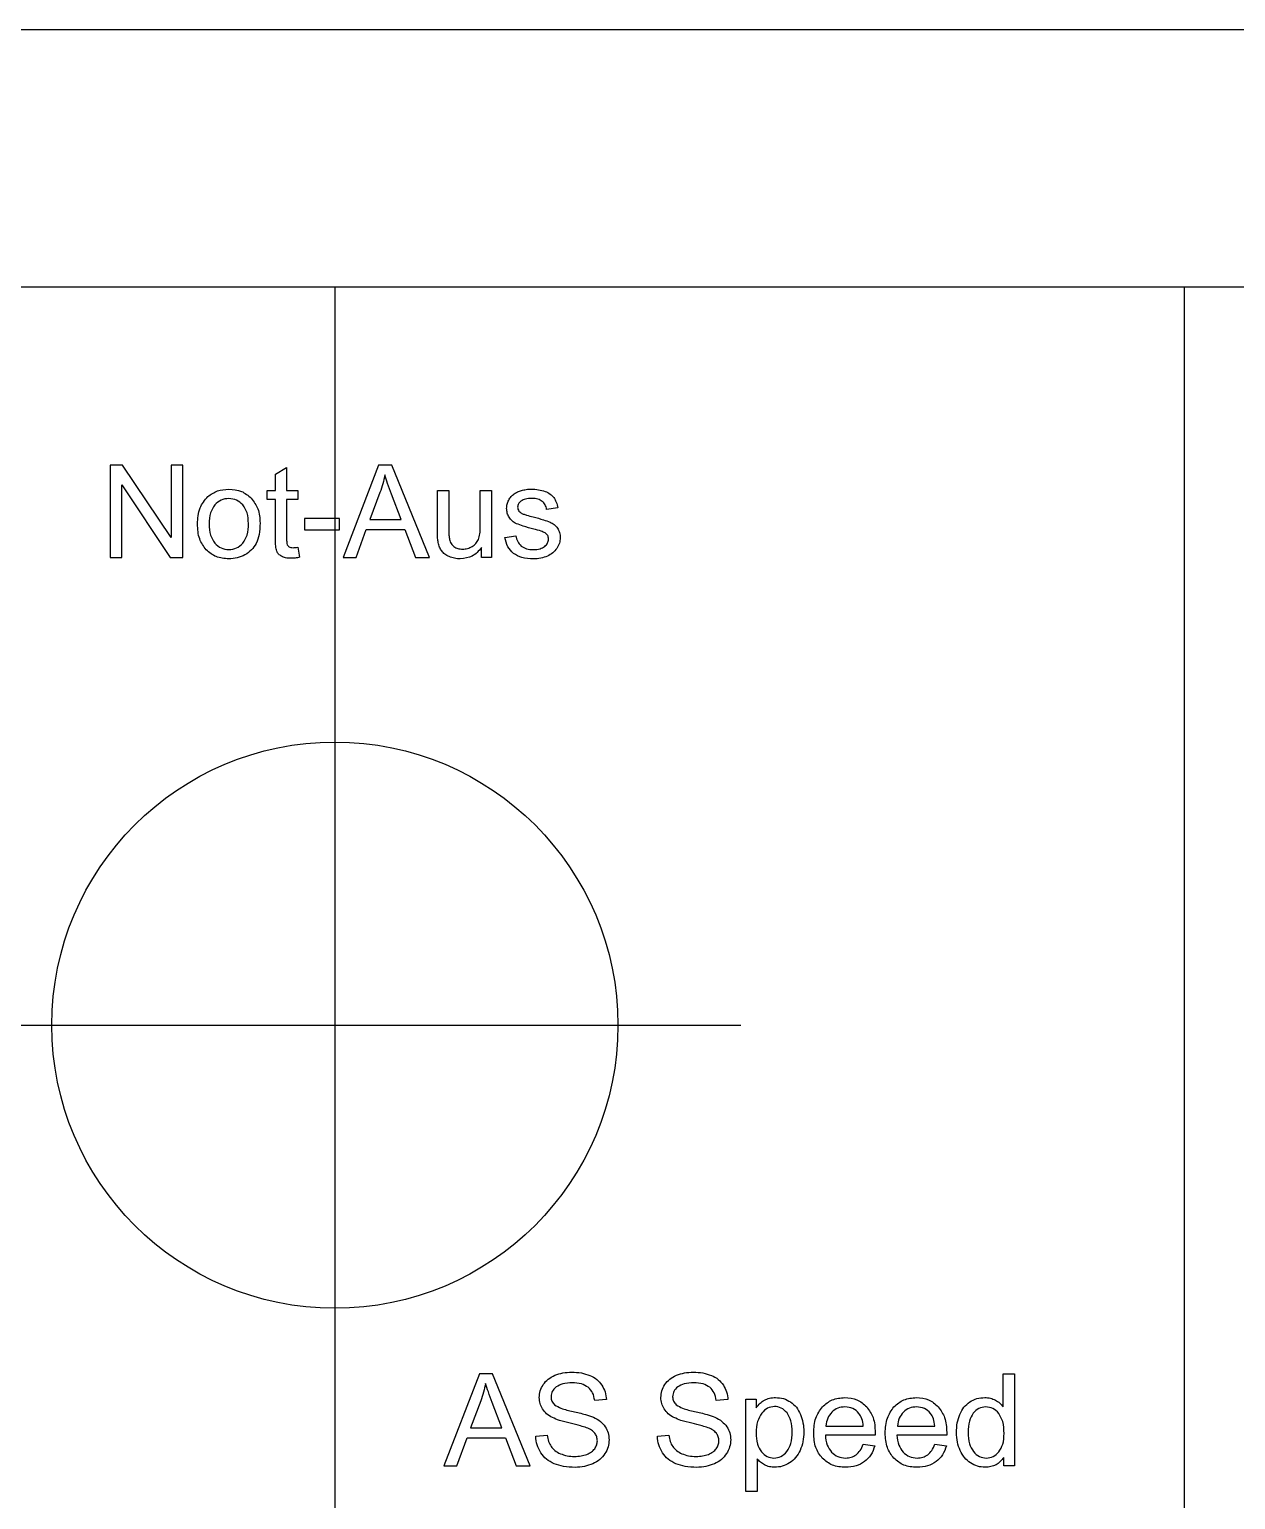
# Model space of a CAD drawing. Header units: millimetres. Extents: x 39 to 249, y 35 to 175.
# Drawn here: x 79.3 to 126.2, y 117.4 to 174.5 of the extents above; entities that cross this region are included whole.
import ezdxf

# ---------------------------------------------------------------- set-up
doc = ezdxf.new("R2010")
doc.units = ezdxf.units.MM
doc.layers.get('0').update_dxf_attribs({"linetype": 'CONTINUOUS'})

msp = doc.modelspace()

# ---------------------------------------------------------------- linework, layer by layer
for p, q in [((39.219, 174.54), (249.219, 174.54)), ((49.219, 164.54), (239.219, 164.54)), ((91.219, 164.54), (91.219, 46)), ((124.219, 164.54), (124.219, 109.54)), ((88.907, 157.262), (89.345, 157.526)), ((88.907, 156.62), (88.907, 157.262)), ((89.345, 157.526), (89.345, 156.62)), ((88.585, 156.279), (88.585, 156.62)), ((88.585, 156.62), (88.907, 156.62)), ((89.345, 156.62), (89.786, 156.62)), ((89.786, 156.62), (89.786, 156.279)), ((92.97, 156.547), (92.577, 155.497)), ((95.206, 155.014), (95.206, 156.62)), ((95.206, 156.62), (95.646, 156.62)), ((95.646, 156.62), (95.646, 155.182)), ((96.869, 155.231), (96.869, 156.62)), ((96.869, 156.62), (97.308, 156.62)), ((97.308, 156.62), (97.308, 154.028)), ((88.907, 156.279), (88.585, 156.279)), ((88.907, 154.787), (88.907, 156.279)), ((89.786, 156.279), (89.345, 156.279)), ((89.345, 156.279), (89.345, 154.762)), ((93.79, 155.497), (93.417, 156.488)), ((99.877, 155.951), (99.447, 155.893)), ((92.577, 155.497), (93.79, 155.497)), ((97.821, 154.801), (98.256, 154.87)), ((89.786, 154.421), (89.85, 154.032)), ((96.915, 154.028), (96.915, 154.408)), ((97.308, 154.028), (96.915, 154.028)), ((49.219, 135.853), (107, 135.853)), ((117.185, 121.029), (117.185, 122.314)), ((117.185, 122.314), (117.622, 122.314)), ((117.622, 122.314), (117.622, 118.734)), ((96.885, 121.254), (96.492, 120.204)), ((97.705, 120.204), (97.332, 121.195)), ((101.768, 121.305), (101.314, 121.271)), ((106.492, 121.305), (106.038, 121.271)), ((107.19, 117.741), (107.19, 121.327)), ((107.19, 121.327), (107.59, 121.327)), ((107.59, 121.327), (107.59, 120.99)), ((96.492, 120.204), (97.705, 120.204)), ((110.303, 120.28), (111.751, 120.28)), ((113.084, 120.28), (114.531, 120.28)), ((99.026, 119.884), (99.473, 119.923)), ((103.75, 119.884), (104.197, 119.923)), ((112.212, 119.919), (110.278, 119.919)), ((111.746, 119.569), (112.2, 119.513)), ((114.993, 119.919), (113.059, 119.919)), ((114.526, 119.569), (114.981, 119.513)), ((107.629, 119.003), (107.629, 117.741)), ((117.214, 118.734), (117.214, 119.062)), ((117.622, 118.734), (117.214, 118.734)), ((107.629, 117.741), (107.19, 117.741))]:
    msp.add_line(p, q)
for points in [[(82.487, 157.607), (82.487, 154.028), (82.941, 154.028), (82.941, 156.84), (84.821, 154.028), (85.306, 154.028), (85.306, 157.607), (84.852, 157.607), (84.852, 154.797), (82.972, 157.607)], [(92.919, 157.607), (91.544, 154.028), (92.047, 154.028), (92.44, 155.112), (93.937, 155.112), (94.354, 154.028), (94.894, 154.028), (93.429, 157.607)], [(90.045, 155.544), (90.045, 155.102), (91.395, 155.102), (91.395, 155.544)], [(96.834, 122.314), (95.459, 118.734), (95.962, 118.734), (96.355, 119.818), (97.852, 119.818), (98.269, 118.734), (98.809, 118.734), (97.344, 122.314)]]:
    msp.add_lwpolyline(points, close=True)
msp.add_circle((91.219, 135.853), 11)
for points, knots in [([(93.163, 157.231), (93.138, 157.116), (93.087, 156.884), (93.009, 156.66), (92.97, 156.547)], [0, 0, 0, 0, 0.03527753, 0.07108207, 0.07108207, 0.07108207, 0.07108207]), ([(93.417, 156.488), (93.366, 156.625), (93.274, 156.87), (93.197, 157.12), (93.163, 157.231)], [0, 0, 0, 0, 0.04375042, 0.07845726, 0.07845726, 0.07845726, 0.07845726]), ([(86.283, 156.391), (86.402, 156.475), (86.647, 156.647), (86.946, 156.668), (87.098, 156.679)], [0, 0, 0, 0, 0.04294117, 0.08795467, 0.08795467, 0.08795467, 0.08795467]), ([(87.098, 156.679), (87.267, 156.666), (87.596, 156.641), (87.849, 156.431), (87.972, 156.329)], [0, 0, 0, 0, 0.04936715, 0.09624224, 0.09624224, 0.09624224, 0.09624224]), ([(98.19, 156.498), (98.229, 156.523), (98.317, 156.578), (98.415, 156.609), (98.469, 156.626)], [0, 0, 0, 0, 0.01398658, 0.03086371, 0.03086371, 0.03086371, 0.03086371]), ([(98.469, 156.626), (98.53, 156.642), (98.655, 156.673), (98.783, 156.677), (98.849, 156.679)], [0, 0, 0, 0, 0.01875881, 0.03842544, 0.03842544, 0.03842544, 0.03842544]), ([(98.849, 156.679), (98.945, 156.676), (99.128, 156.671), (99.302, 156.617), (99.385, 156.591)], [0, 0, 0, 0, 0.02874012, 0.05452964, 0.05452964, 0.05452964, 0.05452964]), ([(99.385, 156.591), (99.455, 156.561), (99.586, 156.506), (99.681, 156.401), (99.725, 156.353)], [0, 0, 0, 0, 0.02256176, 0.04198691, 0.04198691, 0.04198691, 0.04198691]), ([(85.883, 155.324), (85.893, 155.542), (85.911, 155.944), (86.166, 156.251), (86.283, 156.391)], [0, 0, 0, 0, 0.0634773, 0.1167532, 0.1167532, 0.1167532, 0.1167532]), ([(86.552, 156.069), (86.488, 155.968), (86.346, 155.742), (86.338, 155.473), (86.334, 155.324)], [0, 0, 0, 0, 0.03497362, 0.07882941, 0.07882941, 0.07882941, 0.07882941]), ([(87.098, 156.315), (86.993, 156.305), (86.783, 156.284), (86.629, 156.14), (86.552, 156.069)], [0, 0, 0, 0, 0.0307751, 0.06150028, 0.06150028, 0.06150028, 0.06150028]), ([(87.642, 156.067), (87.565, 156.14), (87.411, 156.283), (87.202, 156.305), (87.098, 156.315)], [0, 0, 0, 0, 0.03075606, 0.06120853, 0.06120853, 0.06120853, 0.06120853]), ([(87.86, 155.339), (87.855, 155.484), (87.847, 155.747), (87.705, 155.968), (87.642, 156.067)], [0, 0, 0, 0, 0.04261839, 0.07733846, 0.07733846, 0.07733846, 0.07733846]), ([(87.972, 156.329), (88.071, 156.195), (88.283, 155.908), (88.302, 155.551), (88.312, 155.361)], [0, 0, 0, 0, 0.0488686, 0.1046023, 0.1046023, 0.1046023, 0.1046023]), ([(97.894, 155.932), (97.898, 155.988), (97.904, 156.1), (97.951, 156.202), (97.974, 156.253)], [0, 0, 0, 0, 0.01681056, 0.03333097, 0.03333097, 0.03333097, 0.03333097]), ([(97.974, 156.253), (98.003, 156.3), (98.06, 156.394), (98.147, 156.464), (98.19, 156.498)], [0, 0, 0, 0, 0.01644832, 0.0329143, 0.0329143, 0.0329143, 0.0329143]), ([(98.449, 156.217), (98.411, 156.184), (98.34, 156.121), (98.326, 156.027), (98.319, 155.983)], [0, 0, 0, 0, 0.01456747, 0.02755018, 0.02755018, 0.02755018, 0.02755018]), ([(98.319, 155.983), (98.321, 155.955), (98.326, 155.899), (98.357, 155.853), (98.373, 155.829)], [0, 0, 0, 0, 0.00822798, 0.01653347, 0.01653347, 0.01653347, 0.01653347]), ([(98.881, 156.318), (98.792, 156.317), (98.64, 156.316), (98.505, 156.247), (98.449, 156.217)], [0, 0, 0, 0, 0.02606037, 0.04489424, 0.04489424, 0.04489424, 0.04489424]), ([(99.277, 156.205), (99.222, 156.238), (99.101, 156.31), (98.958, 156.315), (98.881, 156.318)], [0, 0, 0, 0, 0.018916, 0.0418243, 0.0418243, 0.0418243, 0.0418243]), ([(99.447, 155.893), (99.433, 155.955), (99.407, 156.076), (99.32, 156.163), (99.277, 156.205)], [0, 0, 0, 0, 0.01871365, 0.03623831, 0.03623831, 0.03623831, 0.03623831]), ([(99.725, 156.353), (99.76, 156.296), (99.834, 156.171), (99.862, 156.029), (99.877, 155.951)], [0, 0, 0, 0, 0.01984912, 0.04320943, 0.04320943, 0.04320943, 0.04320943]), ([(97.991, 155.584), (97.963, 155.638), (97.906, 155.747), (97.898, 155.87), (97.894, 155.932)], [0, 0, 0, 0, 0.01808068, 0.0364585, 0.0364585, 0.0364585, 0.0364585]), ([(98.274, 155.337), (98.216, 155.369), (98.103, 155.431), (98.028, 155.534), (97.991, 155.584)], [0, 0, 0, 0, 0.01955384, 0.03795824, 0.03795824, 0.03795824, 0.03795824]), ([(98.373, 155.829), (98.395, 155.806), (98.443, 155.756), (98.507, 155.727), (98.541, 155.712)], [0, 0, 0, 0, 0.00945651, 0.02070504, 0.02070504, 0.02070504, 0.02070504]), ([(98.541, 155.712), (98.585, 155.698), (98.713, 155.658), (98.843, 155.623), (98.929, 155.6)], [0, 0, 0, 0, 0.01361029, 0.0404139, 0.0404139, 0.0404139, 0.0404139]), ([(98.929, 155.6), (99.062, 155.565), (99.282, 155.506), (99.496, 155.427), (99.58, 155.396)], [0, 0, 0, 0, 0.04116877, 0.06821488, 0.06821488, 0.06821488, 0.06821488]), ([(99.58, 155.396), (99.638, 155.367), (99.751, 155.311), (99.83, 155.213), (99.869, 155.165)], [0, 0, 0, 0, 0.0191139, 0.03737989, 0.03737989, 0.03737989, 0.03737989]), ([(86.218, 154.318), (86.121, 154.455), (85.907, 154.755), (85.891, 155.124), (85.883, 155.324)], [0, 0, 0, 0, 0.0494859, 0.1080735, 0.1080735, 0.1080735, 0.1080735]), ([(86.334, 155.324), (86.338, 155.174), (86.346, 154.905), (86.488, 154.679), (86.552, 154.578)], [0, 0, 0, 0, 0.04388607, 0.07894073, 0.07894073, 0.07894073, 0.07894073]), ([(87.643, 154.579), (87.706, 154.681), (87.849, 154.913), (87.856, 155.186), (87.86, 155.339)], [0, 0, 0, 0, 0.03540639, 0.08023138, 0.08023138, 0.08023138, 0.08023138]), ([(88.312, 155.361), (88.309, 155.21), (88.304, 154.938), (88.205, 154.685), (88.162, 154.573)], [0, 0, 0, 0, 0.04486555, 0.08070761, 0.08070761, 0.08070761, 0.08070761]), ([(95.233, 154.604), (95.225, 154.659), (95.206, 154.795), (95.206, 154.933), (95.206, 155.014)], [0, 0, 0, 0, 0.01684449, 0.04114576, 0.04114576, 0.04114576, 0.04114576]), ([(95.646, 155.182), (95.645, 155.086), (95.645, 154.931), (95.665, 154.777), (95.673, 154.718)], [0, 0, 0, 0, 0.02881642, 0.04650956, 0.04650956, 0.04650956, 0.04650956]), ([(96.797, 154.725), (96.818, 154.795), (96.866, 154.96), (96.868, 155.133), (96.869, 155.231)], [0, 0, 0, 0, 0.02206423, 0.05138592, 0.05138592, 0.05138592, 0.05138592]), ([(98.159, 154.179), (98.078, 154.261), (97.906, 154.436), (97.851, 154.675), (97.821, 154.801)], [0, 0, 0, 0, 0.03391212, 0.0720799, 0.0720799, 0.0720799, 0.0720799]), ([(98.256, 154.87), (98.272, 154.789), (98.302, 154.636), (98.409, 154.523), (98.46, 154.469)], [0, 0, 0, 0, 0.02408889, 0.04574599, 0.04574599, 0.04574599, 0.04574599]), ([(98.944, 155.126), (98.807, 155.161), (98.579, 155.218), (98.36, 155.303), (98.274, 155.337)], [0, 0, 0, 0, 0.04247768, 0.07032714, 0.07032714, 0.07032714, 0.07032714]), ([(99.393, 154.977), (99.341, 155.001), (99.197, 155.065), (99.043, 155.103), (98.944, 155.126)], [0, 0, 0, 0, 0.01709475, 0.04741079, 0.04741079, 0.04741079, 0.04741079]), ([(99.523, 154.743), (99.517, 154.79), (99.506, 154.886), (99.431, 154.946), (99.393, 154.977)], [0, 0, 0, 0, 0.01369325, 0.02772297, 0.02772297, 0.02772297, 0.02772297]), ([(99.869, 155.165), (99.9, 155.11), (99.965, 154.993), (99.971, 154.86), (99.974, 154.789)], [0, 0, 0, 0, 0.01870556, 0.03950171, 0.03950171, 0.03950171, 0.03950171]), ([(87.098, 153.969), (86.928, 153.981), (86.597, 154.006), (86.342, 154.216), (86.218, 154.318)], [0, 0, 0, 0, 0.04999265, 0.09679118, 0.09679118, 0.09679118, 0.09679118]), ([(86.552, 154.578), (86.629, 154.506), (86.783, 154.361), (86.993, 154.341), (87.098, 154.33)], [0, 0, 0, 0, 0.03078038, 0.0615616, 0.0615616, 0.0615616, 0.0615616]), ([(87.098, 154.33), (87.203, 154.341), (87.413, 154.362), (87.566, 154.507), (87.643, 154.579)], [0, 0, 0, 0, 0.03060808, 0.06139528, 0.06139528, 0.06139528, 0.06139528]), ([(88.162, 154.573), (88.106, 154.483), (87.994, 154.302), (87.814, 154.186), (87.725, 154.128)], [0, 0, 0, 0, 0.03145, 0.06310909, 0.06310909, 0.06310909, 0.06310909]), ([(88.961, 154.268), (88.946, 154.332), (88.904, 154.502), (88.906, 154.677), (88.907, 154.787)], [0, 0, 0, 0, 0.01955396, 0.05232684, 0.05232684, 0.05232684, 0.05232684]), ([(89.147, 154.069), (89.106, 154.096), (89.028, 154.147), (88.983, 154.229), (88.961, 154.268)], [0, 0, 0, 0, 0.01424203, 0.02757319, 0.02757319, 0.02757319, 0.02757319]), ([(89.345, 154.762), (89.344, 154.711), (89.343, 154.629), (89.361, 154.55), (89.368, 154.521)], [0, 0, 0, 0, 0.01545278, 0.02435246, 0.02435246, 0.02435246, 0.02435246]), ([(89.368, 154.521), (89.377, 154.504), (89.395, 154.469), (89.427, 154.447), (89.443, 154.435)], [0, 0, 0, 0, 0.00570638, 0.01155971, 0.01155971, 0.01155971, 0.01155971]), ([(89.443, 154.435), (89.464, 154.426), (89.512, 154.405), (89.564, 154.404), (89.594, 154.404)], [0, 0, 0, 0, 0.00680788, 0.01548073, 0.01548073, 0.01548073, 0.01548073]), ([(89.594, 154.404), (89.622, 154.405), (89.686, 154.407), (89.75, 154.416), (89.786, 154.421)], [0, 0, 0, 0, 0.00849464, 0.01937363, 0.01937363, 0.01937363, 0.01937363]), ([(95.369, 154.278), (95.339, 154.326), (95.276, 154.427), (95.248, 154.543), (95.233, 154.604)], [0, 0, 0, 0, 0.01692518, 0.03550119, 0.03550119, 0.03550119, 0.03550119]), ([(95.664, 154.057), (95.603, 154.086), (95.49, 154.141), (95.407, 154.234), (95.369, 154.278)], [0, 0, 0, 0, 0.01997093, 0.03721271, 0.03721271, 0.03721271, 0.03721271]), ([(95.673, 154.718), (95.69, 154.664), (95.724, 154.557), (95.807, 154.483), (95.848, 154.446)], [0, 0, 0, 0, 0.0167706, 0.03293976, 0.03293976, 0.03293976, 0.03293976]), ([(95.848, 154.446), (95.897, 154.417), (95.999, 154.357), (96.118, 154.351), (96.18, 154.347)], [0, 0, 0, 0, 0.01674614, 0.03510183, 0.03510183, 0.03510183, 0.03510183]), ([(96.915, 154.408), (96.806, 154.28), (96.589, 154.026), (96.257, 153.988), (96.093, 153.969)], [0, 0, 0, 0, 0.048592, 0.09644017, 0.09644017, 0.09644017, 0.09644017]), ([(96.18, 154.347), (96.245, 154.352), (96.376, 154.36), (96.493, 154.419), (96.552, 154.449)], [0, 0, 0, 0, 0.0193317, 0.03881867, 0.03881867, 0.03881867, 0.03881867]), ([(96.552, 154.449), (96.605, 154.485), (96.71, 154.556), (96.768, 154.669), (96.797, 154.725)], [0, 0, 0, 0, 0.01903106, 0.03744064, 0.03744064, 0.03744064, 0.03744064]), ([(98.46, 154.469), (98.525, 154.429), (98.667, 154.34), (98.835, 154.334), (98.927, 154.33)], [0, 0, 0, 0, 0.02260389, 0.04953245, 0.04953245, 0.04953245, 0.04953245]), ([(98.927, 154.33), (99.017, 154.332), (99.178, 154.336), (99.316, 154.418), (99.376, 154.454)], [0, 0, 0, 0, 0.02654673, 0.04727787, 0.04727787, 0.04727787, 0.04727787]), ([(99.376, 154.454), (99.419, 154.495), (99.501, 154.575), (99.516, 154.689), (99.523, 154.743)], [0, 0, 0, 0, 0.01732584, 0.03328514, 0.03328514, 0.03328514, 0.03328514]), ([(99.846, 154.375), (99.797, 154.314), (99.697, 154.186), (99.551, 154.113), (99.476, 154.075)], [0, 0, 0, 0, 0.02326683, 0.04815318, 0.04815318, 0.04815318, 0.04815318]), ([(99.974, 154.789), (99.969, 154.717), (99.957, 154.569), (99.884, 154.441), (99.846, 154.375)], [0, 0, 0, 0, 0.02157111, 0.04380656, 0.04380656, 0.04380656, 0.04380656]), ([(87.725, 154.128), (87.626, 154.081), (87.428, 153.988), (87.209, 153.975), (87.098, 153.969)], [0, 0, 0, 0, 0.03227353, 0.06513717, 0.06513717, 0.06513717, 0.06513717]), ([(89.518, 153.993), (89.446, 153.995), (89.317, 153.997), (89.199, 154.047), (89.147, 154.069)], [0, 0, 0, 0, 0.02132434, 0.03817811, 0.03817811, 0.03817811, 0.03817811]), ([(89.85, 154.032), (89.791, 154.021), (89.682, 154), (89.57, 153.995), (89.518, 153.993)], [0, 0, 0, 0, 0.01782059, 0.03347608, 0.03347608, 0.03347608, 0.03347608]), ([(96.093, 153.969), (96.018, 153.972), (95.87, 153.979), (95.732, 154.031), (95.664, 154.057)], [0, 0, 0, 0, 0.02229482, 0.04398131, 0.04398131, 0.04398131, 0.04398131]), ([(98.929, 153.969), (98.777, 153.973), (98.502, 153.981), (98.265, 154.118), (98.159, 154.179)], [0, 0, 0, 0, 0.04483348, 0.08094857, 0.08094857, 0.08094857, 0.08094857]), ([(99.476, 154.075), (99.391, 154.044), (99.215, 153.98), (99.027, 153.973), (98.929, 153.969)], [0, 0, 0, 0, 0.02696029, 0.05601253, 0.05601253, 0.05601253, 0.05601253]), ([(99.316, 121.895), (99.375, 121.969), (99.497, 122.123), (99.674, 122.208), (99.766, 122.252)], [0, 0, 0, 0, 0.02806026, 0.05810036, 0.05810036, 0.05810036, 0.05810036]), ([(99.766, 122.252), (99.869, 122.288), (100.081, 122.362), (100.306, 122.37), (100.422, 122.375)], [0, 0, 0, 0, 0.03250493, 0.06712456, 0.06712456, 0.06712456, 0.06712456]), ([(100.422, 122.375), (100.548, 122.37), (100.789, 122.362), (101.016, 122.284), (101.124, 122.246)], [0, 0, 0, 0, 0.03758192, 0.07170917, 0.07170917, 0.07170917, 0.07170917]), ([(101.124, 122.246), (101.219, 122.2), (101.403, 122.109), (101.53, 121.948), (101.592, 121.869)], [0, 0, 0, 0, 0.03120446, 0.06075912, 0.06075912, 0.06075912, 0.06075912]), ([(104.041, 121.895), (104.099, 121.969), (104.221, 122.123), (104.398, 122.208), (104.49, 122.252)], [0, 0, 0, 0, 0.02806026, 0.05810036, 0.05810036, 0.05810036, 0.05810036]), ([(104.49, 122.252), (104.593, 122.288), (104.806, 122.362), (105.031, 122.37), (105.147, 122.375)], [0, 0, 0, 0, 0.03250493, 0.06712456, 0.06712456, 0.06712456, 0.06712456]), ([(105.147, 122.375), (105.273, 122.37), (105.513, 122.362), (105.74, 122.284), (105.848, 122.246)], [0, 0, 0, 0, 0.03758192, 0.07170917, 0.07170917, 0.07170917, 0.07170917]), ([(105.848, 122.246), (105.943, 122.2), (106.128, 122.109), (106.254, 121.948), (106.316, 121.869)], [0, 0, 0, 0, 0.03120446, 0.06075912, 0.06075912, 0.06075912, 0.06075912]), ([(97.078, 121.938), (97.052, 121.823), (97.002, 121.591), (96.924, 121.367), (96.885, 121.254)], [0, 0, 0, 0, 0.03527753, 0.07108207, 0.07108207, 0.07108207, 0.07108207]), ([(97.332, 121.195), (97.28, 121.332), (97.189, 121.577), (97.112, 121.827), (97.078, 121.938)], [0, 0, 0, 0, 0.04375042, 0.07845726, 0.07845726, 0.07845726, 0.07845726]), ([(99.163, 121.388), (99.169, 121.477), (99.183, 121.658), (99.272, 121.815), (99.316, 121.895)], [0, 0, 0, 0, 0.02649511, 0.05352488, 0.05352488, 0.05352488, 0.05352488]), ([(99.816, 121.8), (99.758, 121.746), (99.648, 121.642), (99.629, 121.492), (99.619, 121.42)], [0, 0, 0, 0, 0.02277703, 0.04395425, 0.04395425, 0.04395425, 0.04395425]), ([(100.442, 121.957), (100.315, 121.955), (100.093, 121.952), (99.899, 121.845), (99.816, 121.8)], [0, 0, 0, 0, 0.03734796, 0.06543398, 0.06543398, 0.06543398, 0.06543398]), ([(101.066, 121.784), (100.981, 121.834), (100.789, 121.947), (100.566, 121.954), (100.442, 121.957)], [0, 0, 0, 0, 0.02920653, 0.06568919, 0.06568919, 0.06568919, 0.06568919]), ([(101.314, 121.271), (101.297, 121.375), (101.264, 121.571), (101.129, 121.716), (101.066, 121.784)], [0, 0, 0, 0, 0.0308476, 0.05809241, 0.05809241, 0.05809241, 0.05809241]), ([(101.592, 121.869), (101.64, 121.783), (101.738, 121.607), (101.758, 121.407), (101.768, 121.305)], [0, 0, 0, 0, 0.02937694, 0.05963985, 0.05963985, 0.05963985, 0.05963985]), ([(103.887, 121.388), (103.893, 121.477), (103.907, 121.658), (103.996, 121.815), (104.041, 121.895)], [0, 0, 0, 0, 0.02649511, 0.05352488, 0.05352488, 0.05352488, 0.05352488]), ([(104.54, 121.8), (104.483, 121.746), (104.372, 121.642), (104.353, 121.492), (104.343, 121.42)], [0, 0, 0, 0, 0.02277703, 0.04395425, 0.04395425, 0.04395425, 0.04395425]), ([(105.166, 121.957), (105.039, 121.955), (104.817, 121.952), (104.623, 121.845), (104.54, 121.8)], [0, 0, 0, 0, 0.03734796, 0.06543398, 0.06543398, 0.06543398, 0.06543398]), ([(105.79, 121.784), (105.705, 121.834), (105.513, 121.947), (105.29, 121.954), (105.166, 121.957)], [0, 0, 0, 0, 0.02920653, 0.06568919, 0.06568919, 0.06568919, 0.06568919]), ([(106.038, 121.271), (106.021, 121.375), (105.988, 121.571), (105.853, 121.716), (105.79, 121.784)], [0, 0, 0, 0, 0.0308476, 0.05809241, 0.05809241, 0.05809241, 0.05809241]), ([(106.316, 121.869), (106.364, 121.783), (106.462, 121.607), (106.482, 121.407), (106.492, 121.305)], [0, 0, 0, 0, 0.02937694, 0.05963985, 0.05963985, 0.05963985, 0.05963985]), ([(99.288, 120.943), (99.252, 121.011), (99.177, 121.151), (99.168, 121.308), (99.163, 121.388)], [0, 0, 0, 0, 0.02310005, 0.04677764, 0.04677764, 0.04677764, 0.04677764]), ([(99.619, 121.42), (99.625, 121.359), (99.636, 121.237), (99.718, 121.147), (99.758, 121.103)], [0, 0, 0, 0, 0.01791909, 0.03551004, 0.03551004, 0.03551004, 0.03551004]), ([(99.758, 121.103), (99.839, 121.057), (100.062, 120.933), (100.313, 120.881), (100.473, 120.847)], [0, 0, 0, 0, 0.02771981, 0.07619273, 0.07619273, 0.07619273, 0.07619273]), ([(104.013, 120.943), (103.976, 121.011), (103.902, 121.151), (103.892, 121.308), (103.887, 121.388)], [0, 0, 0, 0, 0.02310005, 0.04677764, 0.04677764, 0.04677764, 0.04677764]), ([(104.343, 121.42), (104.349, 121.359), (104.36, 121.237), (104.442, 121.147), (104.483, 121.103)], [0, 0, 0, 0, 0.01791909, 0.03551004, 0.03551004, 0.03551004, 0.03551004]), ([(104.483, 121.103), (104.564, 121.057), (104.786, 120.933), (105.037, 120.881), (105.197, 120.847)], [0, 0, 0, 0, 0.02771981, 0.07619273, 0.07619273, 0.07619273, 0.07619273]), ([(107.59, 120.99), (107.638, 121.051), (107.728, 121.168), (107.851, 121.248), (107.91, 121.287)], [0, 0, 0, 0, 0.02294964, 0.04389238, 0.04389238, 0.04389238, 0.04389238]), ([(107.91, 121.287), (107.975, 121.316), (108.112, 121.377), (108.263, 121.383), (108.342, 121.386)], [0, 0, 0, 0, 0.02106299, 0.04469118, 0.04469118, 0.04469118, 0.04469118]), ([(108.342, 121.386), (108.449, 121.379), (108.657, 121.367), (108.839, 121.265), (108.928, 121.215)], [0, 0, 0, 0, 0.03154071, 0.06173948, 0.06173948, 0.06173948, 0.06173948]), ([(108.928, 121.215), (109.008, 121.151), (109.172, 121.019), (109.264, 120.83), (109.312, 120.733)], [0, 0, 0, 0, 0.03034198, 0.06228648, 0.06228648, 0.06228648, 0.06228648]), ([(110.161, 121.024), (110.284, 121.13), (110.535, 121.346), (110.866, 121.372), (111.035, 121.386)], [0, 0, 0, 0, 0.04724184, 0.09677848, 0.09677848, 0.09677848, 0.09677848]), ([(111.035, 121.386), (111.199, 121.372), (111.521, 121.346), (111.765, 121.135), (111.885, 121.032)], [0, 0, 0, 0, 0.04806304, 0.09419, 0.09419, 0.09419, 0.09419]), ([(112.942, 121.024), (113.065, 121.13), (113.316, 121.346), (113.647, 121.372), (113.816, 121.386)], [0, 0, 0, 0, 0.04724184, 0.09677848, 0.09677848, 0.09677848, 0.09677848]), ([(113.816, 121.386), (113.98, 121.372), (114.302, 121.346), (114.546, 121.135), (114.666, 121.032)], [0, 0, 0, 0, 0.04806304, 0.09419, 0.09419, 0.09419, 0.09419]), ([(115.503, 120.733), (115.55, 120.831), (115.642, 121.023), (115.81, 121.154), (115.891, 121.217)], [0, 0, 0, 0, 0.03226972, 0.06284055, 0.06284055, 0.06284055, 0.06284055]), ([(115.891, 121.217), (115.981, 121.266), (116.161, 121.366), (116.366, 121.379), (116.47, 121.386)], [0, 0, 0, 0, 0.03017693, 0.06092327, 0.06092327, 0.06092327, 0.06092327]), ([(116.47, 121.386), (116.545, 121.382), (116.69, 121.375), (116.823, 121.316), (116.887, 121.287)], [0, 0, 0, 0, 0.02229323, 0.04324201, 0.04324201, 0.04324201, 0.04324201]), ([(116.887, 121.287), (116.945, 121.252), (117.059, 121.183), (117.144, 121.08), (117.185, 121.029)], [0, 0, 0, 0, 0.02012923, 0.0396334, 0.0396334, 0.0396334, 0.0396334]), ([(99.671, 120.609), (99.592, 120.655), (99.442, 120.741), (99.338, 120.878), (99.288, 120.943)], [0, 0, 0, 0, 0.02695823, 0.05114545, 0.05114545, 0.05114545, 0.05114545]), ([(100.361, 120.386), (100.22, 120.42), (99.984, 120.476), (99.76, 120.571), (99.671, 120.609)], [0, 0, 0, 0, 0.04348091, 0.0727225, 0.0727225, 0.0727225, 0.0727225]), ([(100.473, 120.847), (100.636, 120.811), (100.905, 120.751), (101.163, 120.656), (101.265, 120.619)], [0, 0, 0, 0, 0.05019029, 0.08252179, 0.08252179, 0.08252179, 0.08252179]), ([(101.265, 120.619), (101.36, 120.571), (101.539, 120.48), (101.667, 120.326), (101.726, 120.254)], [0, 0, 0, 0, 0.03169019, 0.05938908, 0.05938908, 0.05938908, 0.05938908]), ([(104.395, 120.609), (104.316, 120.655), (104.167, 120.741), (104.062, 120.878), (104.013, 120.943)], [0, 0, 0, 0, 0.02695823, 0.05114545, 0.05114545, 0.05114545, 0.05114545]), ([(105.086, 120.386), (104.944, 120.42), (104.708, 120.476), (104.484, 120.571), (104.395, 120.609)], [0, 0, 0, 0, 0.04348091, 0.0727225, 0.0727225, 0.0727225, 0.0727225]), ([(105.197, 120.847), (105.36, 120.811), (105.629, 120.751), (105.888, 120.656), (105.989, 120.619)], [0, 0, 0, 0, 0.05019029, 0.08252179, 0.08252179, 0.08252179, 0.08252179]), ([(105.989, 120.619), (106.084, 120.571), (106.263, 120.48), (106.391, 120.326), (106.45, 120.254)], [0, 0, 0, 0, 0.03169019, 0.05938908, 0.05938908, 0.05938908, 0.05938908]), ([(107.804, 120.779), (107.741, 120.674), (107.601, 120.441), (107.593, 120.167), (107.588, 120.016)], [0, 0, 0, 0, 0.03604417, 0.08047166, 0.08047166, 0.08047166, 0.08047166]), ([(108.301, 121.042), (108.208, 121.028), (108.012, 121.001), (107.876, 120.856), (107.804, 120.779)], [0, 0, 0, 0, 0.02726014, 0.05770356, 0.05770356, 0.05770356, 0.05770356]), ([(108.788, 120.795), (108.718, 120.867), (108.584, 121.006), (108.393, 121.03), (108.301, 121.042)], [0, 0, 0, 0, 0.02902421, 0.05607272, 0.05607272, 0.05607272, 0.05607272]), ([(108.992, 120.053), (108.988, 120.201), (108.981, 120.467), (108.847, 120.694), (108.788, 120.795)], [0, 0, 0, 0, 0.04363362, 0.07809477, 0.07809477, 0.07809477, 0.07809477]), ([(109.312, 120.733), (109.349, 120.625), (109.427, 120.404), (109.436, 120.17), (109.441, 120.05)], [0, 0, 0, 0, 0.03403613, 0.06979676, 0.06979676, 0.06979676, 0.06979676]), ([(109.824, 120.009), (109.833, 120.209), (109.85, 120.581), (110.063, 120.884), (110.161, 121.024)], [0, 0, 0, 0, 0.0587128, 0.1089822, 0.1089822, 0.1089822, 0.1089822]), ([(110.531, 120.822), (110.47, 120.746), (110.342, 120.588), (110.316, 120.386), (110.303, 120.28)], [0, 0, 0, 0, 0.02859223, 0.05985941, 0.05985941, 0.05985941, 0.05985941]), ([(111.04, 121.024), (110.944, 121.016), (110.753, 121.001), (110.605, 120.881), (110.531, 120.822)], [0, 0, 0, 0, 0.02831934, 0.05592095, 0.05592095, 0.05592095, 0.05592095]), ([(111.585, 120.771), (111.509, 120.845), (111.358, 120.993), (111.146, 121.014), (111.04, 121.024)], [0, 0, 0, 0, 0.03072252, 0.06171402, 0.06171402, 0.06171402, 0.06171402]), ([(111.751, 120.28), (111.739, 120.378), (111.72, 120.554), (111.626, 120.704), (111.585, 120.771)], [0, 0, 0, 0, 0.02917104, 0.05238246, 0.05238246, 0.05238246, 0.05238246]), ([(111.885, 121.032), (111.981, 120.894), (112.189, 120.597), (112.206, 120.232), (112.214, 120.036)], [0, 0, 0, 0, 0.0492546, 0.1068539, 0.1068539, 0.1068539, 0.1068539]), ([(112.605, 120.009), (112.614, 120.209), (112.631, 120.581), (112.844, 120.884), (112.942, 121.024)], [0, 0, 0, 0, 0.0587128, 0.1089822, 0.1089822, 0.1089822, 0.1089822]), ([(113.312, 120.822), (113.251, 120.746), (113.123, 120.588), (113.097, 120.386), (113.084, 120.28)], [0, 0, 0, 0, 0.02859223, 0.05985941, 0.05985941, 0.05985941, 0.05985941]), ([(113.821, 121.024), (113.724, 121.016), (113.534, 121.001), (113.385, 120.881), (113.312, 120.822)], [0, 0, 0, 0, 0.02831934, 0.05592095, 0.05592095, 0.05592095, 0.05592095]), ([(114.365, 120.771), (114.29, 120.845), (114.138, 120.993), (113.927, 121.014), (113.821, 121.024)], [0, 0, 0, 0, 0.03072252, 0.06171402, 0.06171402, 0.06171402, 0.06171402]), ([(114.531, 120.28), (114.52, 120.378), (114.5, 120.554), (114.407, 120.704), (114.365, 120.771)], [0, 0, 0, 0, 0.02917104, 0.05238246, 0.05238246, 0.05238246, 0.05238246]), ([(114.666, 121.032), (114.762, 120.894), (114.97, 120.597), (114.986, 120.232), (114.995, 120.036)], [0, 0, 0, 0, 0.0492546, 0.1068539, 0.1068539, 0.1068539, 0.1068539]), ([(115.374, 120.028), (115.378, 120.153), (115.387, 120.394), (115.465, 120.622), (115.503, 120.733)], [0, 0, 0, 0, 0.0371589, 0.07195628, 0.07195628, 0.07195628, 0.07195628]), ([(116.022, 120.783), (115.965, 120.682), (115.833, 120.45), (115.828, 120.181), (115.825, 120.028)], [0, 0, 0, 0, 0.03416591, 0.07905233, 0.07905233, 0.07905233, 0.07905233]), ([(116.511, 121.022), (116.417, 121.011), (116.226, 120.99), (116.091, 120.853), (116.022, 120.783)], [0, 0, 0, 0, 0.02754331, 0.05598322, 0.05598322, 0.05598322, 0.05598322]), ([(117.017, 120.773), (116.945, 120.846), (116.806, 120.988), (116.608, 121.011), (116.511, 121.022)], [0, 0, 0, 0, 0.02954133, 0.05788249, 0.05788249, 0.05788249, 0.05788249]), ([(117.222, 119.992), (117.219, 120.15), (117.214, 120.428), (117.076, 120.669), (117.017, 120.773)], [0, 0, 0, 0, 0.04642654, 0.08191521, 0.08191521, 0.08191521, 0.08191521]), ([(100.999, 120.211), (100.922, 120.236), (100.712, 120.303), (100.497, 120.354), (100.361, 120.386)], [0, 0, 0, 0, 0.02421852, 0.06608958, 0.06608958, 0.06608958, 0.06608958]), ([(101.321, 120), (101.28, 120.042), (101.187, 120.135), (101.066, 120.184), (100.999, 120.211)], [0, 0, 0, 0, 0.01735527, 0.03887813, 0.03887813, 0.03887813, 0.03887813]), ([(101.419, 119.706), (101.415, 119.76), (101.407, 119.867), (101.349, 119.956), (101.321, 120)], [0, 0, 0, 0, 0.01596536, 0.0314486, 0.0314486, 0.0314486, 0.0314486]), ([(101.726, 120.254), (101.77, 120.177), (101.858, 120.019), (101.869, 119.838), (101.875, 119.745)], [0, 0, 0, 0, 0.02626635, 0.05365075, 0.05365075, 0.05365075, 0.05365075]), ([(105.723, 120.211), (105.646, 120.236), (105.436, 120.303), (105.221, 120.354), (105.086, 120.386)], [0, 0, 0, 0, 0.02421852, 0.06608958, 0.06608958, 0.06608958, 0.06608958]), ([(106.045, 120), (106.004, 120.042), (105.912, 120.135), (105.79, 120.184), (105.723, 120.211)], [0, 0, 0, 0, 0.01735527, 0.03887813, 0.03887813, 0.03887813, 0.03887813]), ([(106.143, 119.706), (106.139, 119.76), (106.131, 119.867), (106.073, 119.956), (106.045, 120)], [0, 0, 0, 0, 0.01596536, 0.0314486, 0.0314486, 0.0314486, 0.0314486]), ([(106.45, 120.254), (106.494, 120.177), (106.582, 120.019), (106.594, 119.838), (106.599, 119.745)], [0, 0, 0, 0, 0.02626635, 0.05365075, 0.05365075, 0.05365075, 0.05365075]), ([(107.588, 120.016), (107.591, 119.867), (107.597, 119.602), (107.732, 119.375), (107.791, 119.276)], [0, 0, 0, 0, 0.04381193, 0.07784975, 0.07784975, 0.07784975, 0.07784975]), ([(108.783, 119.285), (108.844, 119.388), (108.983, 119.623), (108.988, 119.898), (108.992, 120.053)], [0, 0, 0, 0, 0.03525268, 0.08074948, 0.08074948, 0.08074948, 0.08074948]), ([(109.441, 120.05), (109.436, 119.923), (109.426, 119.676), (109.34, 119.445), (109.298, 119.334)], [0, 0, 0, 0, 0.03797949, 0.07347816, 0.07347816, 0.07347816, 0.07347816]), ([(110.158, 119.026), (110.061, 119.162), (109.851, 119.454), (109.834, 119.815), (109.824, 120.009)], [0, 0, 0, 0, 0.0489463, 0.1057435, 0.1057435, 0.1057435, 0.1057435]), ([(112.214, 120.036), (112.214, 120.019), (112.214, 119.98), (112.213, 119.941), (112.212, 119.919)], [0, 0, 0, 0, 0.00488319, 0.01172158, 0.01172158, 0.01172158, 0.01172158]), ([(112.938, 119.026), (112.841, 119.162), (112.632, 119.454), (112.614, 119.815), (112.605, 120.009)], [0, 0, 0, 0, 0.0489463, 0.1057435, 0.1057435, 0.1057435, 0.1057435]), ([(114.995, 120.036), (114.995, 120.019), (114.995, 119.98), (114.993, 119.941), (114.993, 119.919)], [0, 0, 0, 0, 0.00488319, 0.01172158, 0.01172158, 0.01172158, 0.01172158]), ([(115.516, 119.324), (115.475, 119.433), (115.388, 119.659), (115.379, 119.902), (115.374, 120.028)], [0, 0, 0, 0, 0.03462692, 0.0723026, 0.0723026, 0.0723026, 0.0723026]), ([(115.825, 120.028), (115.829, 119.879), (115.836, 119.612), (115.974, 119.384), (116.035, 119.284)], [0, 0, 0, 0, 0.04383348, 0.07855455, 0.07855455, 0.07855455, 0.07855455]), ([(117.02, 119.273), (117.079, 119.369), (117.212, 119.589), (117.218, 119.847), (117.222, 119.992)], [0, 0, 0, 0, 0.03336968, 0.07581421, 0.07581421, 0.07581421, 0.07581421]), ([(99.223, 119.241), (99.168, 119.34), (99.056, 119.54), (99.036, 119.768), (99.026, 119.884)], [0, 0, 0, 0, 0.03348792, 0.06794109, 0.06794109, 0.06794109, 0.06794109]), ([(99.473, 119.923), (99.485, 119.84), (99.509, 119.684), (99.585, 119.547), (99.62, 119.483)], [0, 0, 0, 0, 0.02500822, 0.04680576, 0.04680576, 0.04680576, 0.04680576]), ([(99.62, 119.483), (99.667, 119.427), (99.766, 119.308), (99.906, 119.24), (99.981, 119.204)], [0, 0, 0, 0, 0.02147807, 0.04598026, 0.04598026, 0.04598026, 0.04598026]), ([(101.008, 119.179), (101.072, 119.206), (101.191, 119.258), (101.277, 119.355), (101.317, 119.4)], [0, 0, 0, 0, 0.02046312, 0.03837468, 0.03837468, 0.03837468, 0.03837468]), ([(101.317, 119.4), (101.347, 119.447), (101.405, 119.541), (101.414, 119.652), (101.419, 119.706)], [0, 0, 0, 0, 0.01652921, 0.03268964, 0.03268964, 0.03268964, 0.03268964]), ([(101.875, 119.745), (101.868, 119.651), (101.853, 119.459), (101.759, 119.292), (101.712, 119.207)], [0, 0, 0, 0, 0.02804027, 0.05687299, 0.05687299, 0.05687299, 0.05687299]), ([(103.947, 119.241), (103.892, 119.34), (103.78, 119.54), (103.76, 119.768), (103.75, 119.884)], [0, 0, 0, 0, 0.03348792, 0.06794109, 0.06794109, 0.06794109, 0.06794109]), ([(104.197, 119.923), (104.209, 119.84), (104.233, 119.684), (104.309, 119.547), (104.345, 119.483)], [0, 0, 0, 0, 0.02500822, 0.04680576, 0.04680576, 0.04680576, 0.04680576]), ([(104.345, 119.483), (104.391, 119.427), (104.49, 119.308), (104.63, 119.24), (104.705, 119.204)], [0, 0, 0, 0, 0.02147807, 0.04598026, 0.04598026, 0.04598026, 0.04598026]), ([(105.733, 119.179), (105.796, 119.206), (105.915, 119.258), (106.001, 119.355), (106.041, 119.4)], [0, 0, 0, 0, 0.02046312, 0.03837468, 0.03837468, 0.03837468, 0.03837468]), ([(106.041, 119.4), (106.071, 119.447), (106.129, 119.541), (106.138, 119.652), (106.143, 119.706)], [0, 0, 0, 0, 0.01652921, 0.03268964, 0.03268964, 0.03268964, 0.03268964]), ([(106.599, 119.745), (106.592, 119.651), (106.577, 119.459), (106.483, 119.292), (106.436, 119.207)], [0, 0, 0, 0, 0.02804027, 0.05687299, 0.05687299, 0.05687299, 0.05687299]), ([(110.278, 119.919), (110.291, 119.788), (110.315, 119.548), (110.456, 119.353), (110.52, 119.264)], [0, 0, 0, 0, 0.03841265, 0.07087308, 0.07087308, 0.07087308, 0.07087308]), ([(111.475, 119.164), (111.53, 119.216), (111.651, 119.33), (111.712, 119.485), (111.746, 119.569)], [0, 0, 0, 0, 0.02250046, 0.04927848, 0.04927848, 0.04927848, 0.04927848]), ([(112.2, 119.513), (112.158, 119.389), (112.077, 119.15), (111.892, 118.978), (111.802, 118.896)], [0, 0, 0, 0, 0.0385171, 0.07453767, 0.07453767, 0.07453767, 0.07453767]), ([(113.059, 119.919), (113.072, 119.788), (113.095, 119.548), (113.236, 119.353), (113.301, 119.264)], [0, 0, 0, 0, 0.03841265, 0.07087308, 0.07087308, 0.07087308, 0.07087308]), ([(114.255, 119.164), (114.311, 119.216), (114.432, 119.33), (114.493, 119.485), (114.526, 119.569)], [0, 0, 0, 0, 0.02250046, 0.04927848, 0.04927848, 0.04927848, 0.04927848]), ([(114.981, 119.513), (114.939, 119.389), (114.858, 119.15), (114.672, 118.978), (114.583, 118.896)], [0, 0, 0, 0, 0.0385171, 0.07453767, 0.07453767, 0.07453767, 0.07453767]), ([(99.738, 118.815), (99.635, 118.867), (99.431, 118.971), (99.291, 119.152), (99.223, 119.241)], [0, 0, 0, 0, 0.03424449, 0.06759406, 0.06759406, 0.06759406, 0.06759406]), ([(100.552, 118.673), (100.402, 118.677), (100.123, 118.684), (99.859, 118.774), (99.738, 118.815)], [0, 0, 0, 0, 0.04478734, 0.08306384, 0.08306384, 0.08306384, 0.08306384]), ([(99.981, 119.204), (100.066, 119.173), (100.244, 119.109), (100.432, 119.102), (100.53, 119.098)], [0, 0, 0, 0, 0.02713528, 0.05624829, 0.05624829, 0.05624829, 0.05624829]), ([(100.53, 119.098), (100.616, 119.101), (100.779, 119.106), (100.935, 119.155), (101.008, 119.179)], [0, 0, 0, 0, 0.02559208, 0.04873374, 0.04873374, 0.04873374, 0.04873374]), ([(101.242, 118.814), (101.134, 118.773), (100.912, 118.688), (100.675, 118.678), (100.552, 118.673)], [0, 0, 0, 0, 0.03422209, 0.07079832, 0.07079832, 0.07079832, 0.07079832]), ([(101.712, 119.207), (101.65, 119.127), (101.522, 118.961), (101.337, 118.864), (101.242, 118.814)], [0, 0, 0, 0, 0.03002696, 0.06190976, 0.06190976, 0.06190976, 0.06190976]), ([(104.462, 118.815), (104.359, 118.867), (104.155, 118.971), (104.015, 119.152), (103.947, 119.241)], [0, 0, 0, 0, 0.03424449, 0.06759406, 0.06759406, 0.06759406, 0.06759406]), ([(105.276, 118.673), (105.126, 118.677), (104.847, 118.684), (104.583, 118.774), (104.462, 118.815)], [0, 0, 0, 0, 0.04478734, 0.08306384, 0.08306384, 0.08306384, 0.08306384]), ([(104.705, 119.204), (104.79, 119.173), (104.968, 119.109), (105.156, 119.102), (105.254, 119.098)], [0, 0, 0, 0, 0.02713528, 0.05624829, 0.05624829, 0.05624829, 0.05624829]), ([(105.254, 119.098), (105.34, 119.101), (105.503, 119.106), (105.659, 119.155), (105.733, 119.179)], [0, 0, 0, 0, 0.02559208, 0.04873374, 0.04873374, 0.04873374, 0.04873374]), ([(105.966, 118.814), (105.858, 118.773), (105.636, 118.688), (105.399, 118.678), (105.276, 118.673)], [0, 0, 0, 0, 0.03422209, 0.07079832, 0.07079832, 0.07079832, 0.07079832]), ([(106.436, 119.207), (106.374, 119.127), (106.246, 118.961), (106.061, 118.864), (105.966, 118.814)], [0, 0, 0, 0, 0.03002696, 0.06190976, 0.06190976, 0.06190976, 0.06190976]), ([(107.916, 118.769), (107.861, 118.801), (107.753, 118.864), (107.67, 118.957), (107.629, 119.003)], [0, 0, 0, 0, 0.01905277, 0.03724435, 0.03724435, 0.03724435, 0.03724435]), ([(107.791, 119.276), (107.861, 119.207), (107.997, 119.07), (108.188, 119.048), (108.281, 119.037)], [0, 0, 0, 0, 0.02870113, 0.05603595, 0.05603595, 0.05603595, 0.05603595]), ([(108.281, 119.037), (108.376, 119.049), (108.572, 119.072), (108.711, 119.213), (108.783, 119.285)], [0, 0, 0, 0, 0.02788796, 0.05744262, 0.05744262, 0.05744262, 0.05744262]), ([(108.883, 118.846), (108.792, 118.796), (108.613, 118.699), (108.41, 118.683), (108.311, 118.676)], [0, 0, 0, 0, 0.0306867, 0.06031928, 0.06031928, 0.06031928, 0.06031928]), ([(109.298, 119.334), (109.246, 119.234), (109.145, 119.04), (108.969, 118.909), (108.883, 118.846)], [0, 0, 0, 0, 0.03314439, 0.06482217, 0.06482217, 0.06482217, 0.06482217]), ([(111.06, 118.676), (110.883, 118.688), (110.544, 118.71), (110.282, 118.924), (110.158, 119.026)], [0, 0, 0, 0, 0.05174156, 0.09894571, 0.09894571, 0.09894571, 0.09894571]), ([(110.52, 119.264), (110.598, 119.198), (110.754, 119.064), (110.959, 119.046), (111.062, 119.037)], [0, 0, 0, 0, 0.0297662, 0.06008741, 0.06008741, 0.06008741, 0.06008741]), ([(111.802, 118.896), (111.694, 118.832), (111.466, 118.696), (111.2, 118.683), (111.06, 118.676)], [0, 0, 0, 0, 0.03695849, 0.07846132, 0.07846132, 0.07846132, 0.07846132]), ([(111.062, 119.037), (111.139, 119.042), (111.287, 119.05), (111.413, 119.127), (111.475, 119.164)], [0, 0, 0, 0, 0.02262363, 0.0437507, 0.0437507, 0.0437507, 0.0437507]), ([(113.84, 118.676), (113.663, 118.688), (113.325, 118.71), (113.063, 118.924), (112.938, 119.026)], [0, 0, 0, 0, 0.05174156, 0.09894571, 0.09894571, 0.09894571, 0.09894571]), ([(113.301, 119.264), (113.378, 119.198), (113.535, 119.064), (113.739, 119.046), (113.843, 119.037)], [0, 0, 0, 0, 0.0297662, 0.06008741, 0.06008741, 0.06008741, 0.06008741]), ([(114.583, 118.896), (114.475, 118.832), (114.247, 118.696), (113.981, 118.683), (113.84, 118.676)], [0, 0, 0, 0, 0.03695849, 0.07846132, 0.07846132, 0.07846132, 0.07846132]), ([(113.843, 119.037), (113.919, 119.042), (114.067, 119.05), (114.194, 119.127), (114.255, 119.164)], [0, 0, 0, 0, 0.02262363, 0.0437507, 0.0437507, 0.0437507, 0.0437507]), ([(115.919, 118.847), (115.837, 118.91), (115.669, 119.041), (115.568, 119.228), (115.516, 119.324)], [0, 0, 0, 0, 0.03084808, 0.06308055, 0.06308055, 0.06308055, 0.06308055]), ([(116.489, 118.676), (116.388, 118.683), (116.185, 118.697), (116.008, 118.797), (115.919, 118.847)], [0, 0, 0, 0, 0.03005981, 0.06017572, 0.06017572, 0.06017572, 0.06017572]), ([(116.035, 119.284), (116.107, 119.212), (116.244, 119.073), (116.438, 119.049), (116.531, 119.037)], [0, 0, 0, 0, 0.02942591, 0.05680138, 0.05680138, 0.05680138, 0.05680138]), ([(117.214, 119.062), (117.122, 118.949), (116.933, 118.721), (116.639, 118.691), (116.489, 118.676)], [0, 0, 0, 0, 0.04200696, 0.08515173, 0.08515173, 0.08515173, 0.08515173]), ([(116.531, 119.037), (116.624, 119.048), (116.814, 119.069), (116.951, 119.204), (117.02, 119.273)], [0, 0, 0, 0, 0.02728514, 0.05574353, 0.05574353, 0.05574353, 0.05574353]), ([(108.311, 118.676), (108.24, 118.679), (108.103, 118.686), (107.977, 118.742), (107.916, 118.769)], [0, 0, 0, 0, 0.02097215, 0.04081714, 0.04081714, 0.04081714, 0.04081714])]:
    msp.add_open_spline(points, degree=3, knots=knots)

doc.saveas('drawing.dxf')
